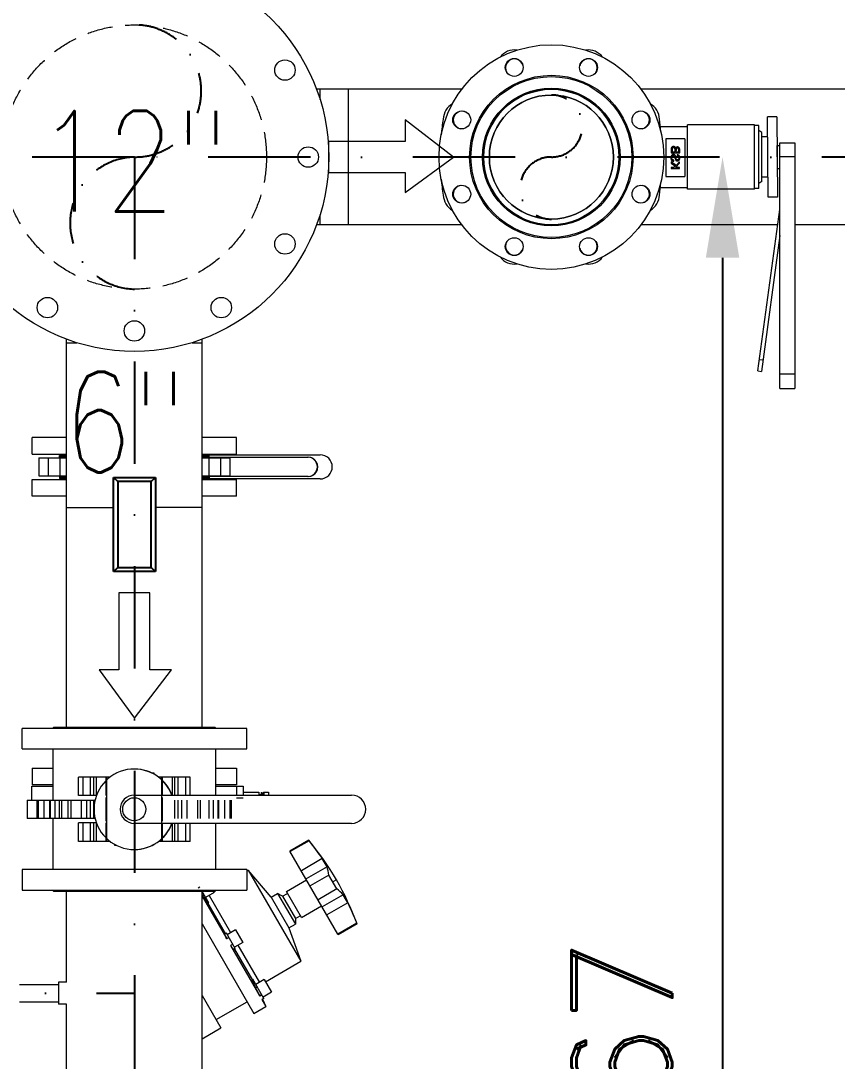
# Model space of a CAD drawing. Header units: millimetres. Extents: x -312439 to 477422, y -331570 to 212570.
# Drawn here: x 358840 to 359854, y 193852 to 195145 of the extents above; entities that cross this region are included whole.
import ezdxf

# ---------------------------------------------------------------- set-up
doc = ezdxf.new("R2010")
doc.units = ezdxf.units.MM
doc.linetypes.add('DASHDOT', pattern=[25.4, 12.7, -6.35, 0, -6.35])
doc.linetypes.add('HIDDEN', pattern=[9.525, 6.35, -3.175])
doc.layers.add('ARCONDTEXTO', color=4, linetype='Continuous')
doc.styles.add('ROMAND', font='ROMAND.SHX')
doc.styles.add('ROMANS', font='romans.shx', dxfattribs={"height": 187.5})
doc.dimstyles.new('1-50 (MILIMETRO)', dxfattribs={"dimscale": 0, "dimtxt": 125, "dimasz": 125, "dimexe": 100, "dimexo": 100, "dimgap": 50, "dimtad": 0, "dimdec": 0, "dimzin": 0, "dimdsep": 46, "dimtxsty": 'ROMAND', "dimcen": -390, "dimclrd": 1, "dimclre": 1, "dimclrt": 3, "dimadec": 0, "dimazin": 0, "dimtfac": 1, "dimtdec": 0, "dimtix": 1, "dimtmove": 2, "dimatfit": 2, "dimfxl": 1, "dimtvp": 1, "dimtolj": 1, "dimtzin": 0, "dimarcsym": 0})

# ---------------------------------------------------------------- blocks, each defined once
blk = doc.blocks.new('*D40')
at = {"color": 1, "lineweight": -2, "transparency": 16777216}
for p, q in [((359627.6, 194975.4), (359612.1, 194975.4)), ((359712.1, 194850.4), (359712.1, 192733.8)), ((359663.1, 192608.8), (359612.1, 192608.8))]:
    blk.add_line(p, q, dxfattribs=at)
at = {"color": 1, "transparency": 16777216}
for points in [[(359691.3, 194850.4), (359732.9, 194850.4), (359712.1, 194975.4)], [(359691.3, 192733.8), (359732.9, 192733.8), (359712.1, 192608.8)]]:
    blk.add_solid(points, dxfattribs=at)
at = {"layer": 'Defpoints', "color": 0, "transparency": 16777216}
for p in [(359727.6, 194975.4), (359712.1, 192608.8), (359763.1, 192608.8)]:
    blk.add_point(p, dxfattribs=at)
at = {"color": 3, "transparency": 16777216, "insert": (359587.1, 193792.1), "char_height": 125, "attachment_point": 5, "rotation": 90, "style": 'ROMAND'}
blk.add_mtext('\\A1;2367', dxfattribs=at)
blk = doc.blocks.new('*D41')
at = {"color": 1, "lineweight": -2, "transparency": 16777216}
for p, q in [((360021.5, 195075.5), (360021.5, 195560.8)), ((360348.5, 195075.5), (360348.5, 195560.8)), ((359896.5, 195460.8), (359771.5, 195460.8)), ((360021.5, 195460.8), (360348.5, 195460.8)), ((360473.5, 195460.8), (360598.5, 195460.8))]:
    blk.add_line(p, q, dxfattribs=at)
at = {"color": 1, "transparency": 16777216}
for points in [[(359896.5, 195481.6), (359896.5, 195440), (360021.5, 195460.8)], [(360473.5, 195481.6), (360473.5, 195440), (360348.5, 195460.8)]]:
    blk.add_solid(points, dxfattribs=at)
at = {"layer": 'Defpoints', "color": 0, "transparency": 16777216}
for p in [(360348.5, 195460.8), (360021.5, 194975.5), (360348.5, 194975.5)]:
    blk.add_point(p, dxfattribs=at)
at = {"color": 3, "transparency": 16777216, "insert": (360185, 195664), "char_height": 125, "attachment_point": 5, "style": 'ROMAND'}
blk.add_mtext('\\A1;327', dxfattribs=at)

msp = doc.modelspace()

# ---------------------------------------------------------------- linework, layer by layer
at = {"color": 5, "linetype": 'Continuous', "lineweight": 0, "extrusion": (0, 1, 0)}
for p, q in [((359388.21, 195059.597, 0), (359207.881, 195059.597, 0)), ((359388.206, 195059.592, 0), (359207.883, 195059.592, 0)), ((359212.154, 195047.062, 0), (359212.154, 195059.592, 0)), ((359247.017, 195059.592, 0), (359247.017, 194891.292, 0)), ((360096.073, 195059.597, 0), (359610.725, 195059.597, 0)), ((359779.491, 195025.542, 0), (359767.826, 195025.44, 0)), ((359768.698, 194925.444, 0), (359767.826, 195025.44, 0)), ((359779.491, 195025.542, 0), (359780.362, 194925.546, 0)), ((359634.765, 195013.442, 0), (359668.467, 195013.442, 0)), ((359668.467, 194935.442, 0), (359668.467, 195015.442, 0)), ((359751.894, 195015.442, 0), (359668.467, 195015.442, 0)), ((359751.894, 194935.442, 0), (359751.894, 195015.442, 0)), ((359757.363, 195014.505, 0), (359751.894, 195014.505, 0)), ((359757.363, 194936.38, 0), (359757.363, 195014.505, 0)), ((359760.953, 195006.001, 0), (359757.363, 195008.442, 0)), ((359641.725, 194998.247, 0), (359641.725, 194951.372, 0)), ((359665.162, 194998.247, 0), (359641.725, 194998.247, 0)), ((359665.162, 194998.247, 0), (359665.162, 194951.372, 0)), ((359760.953, 194944.884, 0), (359760.953, 195006.001, 0)), ((359768.044, 195000.442, 0), (359760.953, 195000.442, 0)), ((359648.286, 194986.044, 0), (359648.237, 194985.795, 0)), ((359648.237, 194985.795, 0), (359648.237, 194980.513, 0)), ((359648.237, 194980.513, 0), (359658.849, 194980.464, 0)), ((359648.386, 194986.443, 0), (359648.286, 194986.044, 0)), ((359648.536, 194986.841, 0), (359648.386, 194986.443, 0)), ((359648.785, 194987.24, 0), (359648.536, 194986.841, 0)), ((359649.133, 194987.588, 0), (359648.785, 194987.24, 0)), ((359649.283, 194987.688, 0), (359649.133, 194987.588, 0)), ((359649.632, 194987.937, 0), (359649.283, 194987.688, 0)), ((359649.532, 194985.894, 0), (359649.432, 194985.446, 0)), ((359649.432, 194985.446, 0), (359649.432, 194981.908, 0)), ((359649.432, 194981.908, 0), (359653.07, 194981.859, 0)), ((359649.681, 194986.293, 0), (359649.532, 194985.894, 0)), ((359650.03, 194988.186, 0), (359649.632, 194987.937, 0)), ((359649.98, 194986.642, 0), (359649.681, 194986.293, 0)), ((359650.329, 194986.891, 0), (359649.98, 194986.642, 0)), ((359650.429, 194988.336, 0), (359650.03, 194988.186, 0)), ((359650.778, 194987.04, 0), (359650.329, 194986.891, 0)), ((359651.326, 194988.436, 0), (359650.429, 194988.336, 0)), ((359651.226, 194987.09, 0), (359650.778, 194987.04, 0)), ((359651.724, 194987.09, 0), (359651.226, 194987.09, 0)), ((359652.123, 194988.336, 0), (359651.326, 194988.436, 0)), ((359652.123, 194986.941, 0), (359651.724, 194987.09, 0)), ((359652.522, 194988.186, 0), (359652.123, 194988.336, 0)), ((359652.422, 194986.791, 0), (359652.123, 194986.941, 0)), ((359652.671, 194986.542, 0), (359652.422, 194986.791, 0)), ((359652.87, 194987.987, 0), (359652.522, 194988.186, 0)), ((359652.87, 194986.243, 0), (359652.671, 194986.542, 0)), ((359653.169, 194987.738, 0), (359652.87, 194987.987, 0)), ((359652.97, 194985.845, 0), (359652.87, 194986.243, 0)), ((359653.07, 194985.396, 0), (359652.97, 194985.845, 0)), ((359653.07, 194981.859, 0), (359653.07, 194985.396, 0)), ((359653.667, 194987.04, 0), (359653.169, 194987.738, 0)), ((359653.867, 194986.592, 0), (359653.667, 194987.04, 0)), ((359653.966, 194986.791, 0), (359653.867, 194986.592, 0)), ((359654.216, 194987.19, 0), (359653.966, 194986.791, 0)), ((359654.515, 194987.439, 0), (359654.216, 194987.19, 0)), ((359654.315, 194984.948, 0), (359654.265, 194981.859, 0)), ((359654.265, 194981.859, 0), (359657.604, 194981.859, 0)), ((359654.365, 194985.396, 0), (359654.315, 194984.948, 0)), ((359654.515, 194985.795, 0), (359654.365, 194985.396, 0)), ((359654.863, 194987.688, 0), (359654.515, 194987.439, 0)), ((359654.714, 194986.044, 0), (359654.515, 194985.795, 0)), ((359655.013, 194986.343, 0), (359654.714, 194986.044, 0)), ((359655.262, 194987.838, 0), (359654.863, 194987.688, 0)), ((359655.411, 194986.542, 0), (359655.013, 194986.343, 0)), ((359655.66, 194987.937, 0), (359655.262, 194987.838, 0)), ((359655.86, 194986.592, 0), (359655.411, 194986.542, 0)), ((359656.308, 194987.937, 0), (359655.66, 194987.937, 0)), ((359656.308, 194986.542, 0), (359655.86, 194986.592, 0)), ((359656.757, 194987.887, 0), (359656.308, 194987.937, 0)), ((359656.707, 194986.393, 0), (359656.308, 194986.542, 0)), ((359657.255, 194985.845, 0), (359656.707, 194986.393, 0)), ((359657.155, 194987.738, 0), (359656.757, 194987.887, 0)), ((359657.554, 194987.539, 0), (359657.155, 194987.738, 0)), ((359657.454, 194985.446, 0), (359657.255, 194985.845, 0)), ((359657.554, 194985.047, 0), (359657.454, 194985.446, 0)), ((359657.903, 194987.29, 0), (359657.554, 194987.539, 0)), ((359657.653, 194984.599, 0), (359657.554, 194985.047, 0)), ((359657.604, 194981.859, 0), (359657.653, 194984.35, 0)), ((359657.653, 194984.35, 0), (359657.653, 194984.599, 0)), ((359658.202, 194986.941, 0), (359657.903, 194987.29, 0)), ((359658.251, 194986.891, 0), (359658.202, 194986.941, 0)), ((359658.501, 194986.492, 0), (359658.251, 194986.891, 0)), ((359658.7, 194986.094, 0), (359658.501, 194986.492, 0)), ((359658.799, 194985.695, 0), (359658.7, 194986.094, 0)), ((359658.849, 194985.247, 0), (359658.799, 194985.695, 0)), ((359658.849, 194980.464, 0), (359658.849, 194985.247, 0)), ((359779.926, 194975.544, 0), (359779.926, 194989.87, 0)), ((359779.926, 194989.87, 0), (359783.452, 194989.87, 0)), ((359783.452, 194688.044, 0), (359783.452, 194993.044, 0)), ((359783.452, 194993.044, 0), (359801.962, 194993.044, 0)), ((359801.962, 194993.044, 0), (359801.962, 194688.044, 0)), ((359648.012, 194975.855, 0), (359647.888, 194975.132, 0)), ((359647.888, 194975.132, 0), (359647.888, 194974.235, 0)), ((359647.888, 194974.235, 0), (359647.913, 194973.737, 0)), ((359647.913, 194973.737, 0), (359647.987, 194973.264, 0)), ((359647.987, 194973.264, 0), (359648.087, 194972.815, 0)), ((359648.112, 194976.278, 0), (359648.012, 194975.855, 0)), ((359648.087, 194972.815, 0), (359648.212, 194972.417, 0)), ((359648.261, 194976.677, 0), (359648.112, 194976.278, 0)), ((359648.187, 194969.502, 0), (359648.187, 194967.908, 0)), ((359654.465, 194965.117, 0), (359648.187, 194969.502, 0)), ((359648.187, 194967.908, 0), (359653.468, 194964.221, 0)), ((359648.212, 194972.417, 0), (359648.386, 194972.043, 0)), ((359648.536, 194977.225, 0), (359648.261, 194976.677, 0)), ((359648.386, 194972.043, 0), (359648.61, 194971.694, 0)), ((359648.934, 194977.748, 0), (359648.536, 194977.225, 0)), ((359648.61, 194971.694, 0), (359648.984, 194971.296, 0)), ((359649.432, 194978.221, 0), (359648.934, 194977.748, 0)), ((359648.984, 194971.296, 0), (359649.432, 194970.897, 0)), ((359649.034, 194974.783, 0), (359649.084, 194975.282, 0)), ((359649.034, 194974.534, 0), (359649.034, 194974.783, 0)), ((359649.084, 194973.986, 0), (359649.034, 194974.534, 0)), ((359649.084, 194975.282, 0), (359649.183, 194975.73, 0)), ((359649.233, 194973.339, 0), (359649.084, 194973.986, 0)), ((359649.183, 194975.73, 0), (359649.333, 194976.129, 0)), ((359649.432, 194972.79, 0), (359649.233, 194973.339, 0)), ((359649.333, 194976.129, 0), (359649.532, 194976.478, 0)), ((359649.831, 194978.421, 0), (359649.432, 194978.221, 0)), ((359649.756, 194972.367, 0), (359649.432, 194972.79, 0)), ((359649.432, 194970.897, 0), (359649.831, 194970.698, 0)), ((359649.532, 194976.478, 0), (359649.632, 194976.627, 0)), ((359649.632, 194976.627, 0), (359649.931, 194976.926, 0)), ((359650.18, 194971.993, 0), (359649.756, 194972.367, 0)), ((359650.404, 194978.62, 0), (359649.831, 194978.421, 0)), ((359649.831, 194970.698, 0), (359650.23, 194970.548, 0)), ((359649.931, 194976.926, 0), (359650.279, 194977.125, 0)), ((359650.578, 194971.794, 0), (359650.18, 194971.993, 0)), ((359650.23, 194970.548, 0), (359650.678, 194970.449, 0)), ((359650.279, 194977.125, 0), (359650.728, 194977.275, 0)), ((359650.852, 194978.695, 0), (359650.404, 194978.62, 0)), ((359651.027, 194971.694, 0), (359650.578, 194971.794, 0)), ((359650.678, 194970.449, 0), (359651.126, 194970.399, 0)), ((359650.728, 194977.275, 0), (359651.226, 194977.25, 0)), ((359651.351, 194978.695, 0), (359650.852, 194978.695, 0)), ((359651.525, 194971.595, 0), (359651.027, 194971.694, 0)), ((359651.126, 194970.399, 0), (359651.525, 194970.349, 0)), ((359651.226, 194977.25, 0), (359651.6, 194977.15, 0)), ((359652.023, 194978.52, 0), (359651.351, 194978.695, 0)), ((359651.525, 194970.349, 0), (359651.525, 194971.595, 0)), ((359651.6, 194977.15, 0), (359651.899, 194976.951, 0)), ((359651.899, 194976.951, 0), (359652.148, 194976.652, 0)), ((359652.422, 194978.371, 0), (359652.023, 194978.52, 0)), ((359652.148, 194976.652, 0), (359652.372, 194976.253, 0)), ((359652.372, 194976.253, 0), (359652.571, 194975.73, 0)), ((359652.92, 194977.997, 0), (359652.422, 194978.371, 0)), ((359652.571, 194975.73, 0), (359652.945, 194974.285, 0)), ((359653.369, 194977.524, 0), (359652.92, 194977.997, 0)), ((359652.945, 194974.285, 0), (359653.468, 194972.342, 0)), ((359653.643, 194976.926, 0), (359653.369, 194977.524, 0)), ((359653.468, 194972.342, 0), (359653.568, 194972.143, 0)), ((359653.468, 194962.477, 0), (359658.75, 194967.708, 0)), ((359653.568, 194972.143, 0), (359653.767, 194971.769, 0)), ((359653.717, 194976.727, 0), (359653.643, 194976.926, 0)), ((359654.614, 194973.339, 0), (359653.717, 194976.727, 0)), ((359653.767, 194971.769, 0), (359654.016, 194971.445, 0)), ((359654.016, 194971.445, 0), (359654.166, 194971.296, 0)), ((359654.166, 194971.296, 0), (359654.639, 194970.972, 0)), ((359658.799, 194969.452, 0), (359654.465, 194965.117, 0)), ((359654.689, 194973.089, 0), (359654.614, 194973.339, 0)), ((359654.639, 194970.972, 0), (359654.988, 194970.822, 0)), ((359654.888, 194972.641, 0), (359654.689, 194973.089, 0)), ((359655.013, 194972.442, 0), (359654.888, 194972.641, 0)), ((359654.988, 194970.822, 0), (359655.611, 194970.698, 0)), ((359655.436, 194972.118, 0), (359655.013, 194972.442, 0)), ((359656.009, 194971.993, 0), (359655.436, 194972.118, 0)), ((359655.611, 194970.698, 0), (359656.059, 194970.698, 0)), ((359655.71, 194978.321, 0), (359655.71, 194977.026, 0)), ((359655.959, 194978.321, 0), (359655.71, 194978.321, 0)), ((359655.71, 194977.026, 0), (359656.209, 194976.976, 0)), ((359656.358, 194978.271, 0), (359655.959, 194978.321, 0)), ((359656.806, 194972.217, 0), (359656.009, 194971.993, 0)), ((359656.059, 194970.698, 0), (359656.532, 194970.748, 0)), ((359656.209, 194976.976, 0), (359656.607, 194976.826, 0)), ((359656.757, 194978.172, 0), (359656.358, 194978.271, 0)), ((359656.532, 194970.748, 0), (359656.956, 194970.872, 0)), ((359656.607, 194976.826, 0), (359657.105, 194976.478, 0)), ((359657.404, 194977.922, 0), (359656.757, 194978.172, 0)), ((359657.155, 194972.516, 0), (359656.806, 194972.217, 0)), ((359656.956, 194970.872, 0), (359657.33, 194971.047, 0)), ((359657.105, 194976.478, 0), (359657.305, 194976.278, 0)), ((359657.429, 194972.865, 0), (359657.155, 194972.516, 0)), ((359657.305, 194976.278, 0), (359657.554, 194975.88, 0)), ((359657.33, 194971.047, 0), (359657.678, 194971.271, 0)), ((359657.853, 194977.599, 0), (359657.404, 194977.922, 0)), ((359657.629, 194973.239, 0), (359657.429, 194972.865, 0)), ((359657.554, 194975.88, 0), (359657.703, 194975.481, 0)), ((359657.803, 194973.887, 0), (359657.629, 194973.239, 0)), ((359657.678, 194971.271, 0), (359658.102, 194971.644, 0)), ((359657.703, 194975.481, 0), (359657.803, 194975.033, 0)), ((359657.803, 194975.033, 0), (359657.853, 194974.335, 0)), ((359657.853, 194974.335, 0), (359657.803, 194973.887, 0)), ((359658.102, 194977.325, 0), (359657.853, 194977.599, 0)), ((359658.401, 194976.876, 0), (359658.102, 194977.325, 0)), ((359658.102, 194971.644, 0), (359658.351, 194971.993, 0)), ((359658.351, 194971.993, 0), (359658.55, 194972.342, 0)), ((359658.501, 194976.702, 0), (359658.401, 194976.876, 0)), ((359658.65, 194976.328, 0), (359658.501, 194976.702, 0)), ((359658.55, 194972.342, 0), (359658.7, 194972.741, 0)), ((359658.7, 194976.129, 0), (359658.65, 194976.328, 0)), ((359658.849, 194975.73, 0), (359658.7, 194976.129, 0)), ((359658.7, 194972.741, 0), (359658.775, 194972.965, 0)), ((359658.75, 194967.708, 0), (359658.799, 194969.452, 0)), ((359658.775, 194972.965, 0), (359658.899, 194973.413, 0)), ((359658.899, 194975.282, 0), (359658.849, 194975.73, 0)), ((359658.949, 194974.783, 0), (359658.899, 194975.282, 0)), ((359658.899, 194973.413, 0), (359658.949, 194973.637, 0)), ((359658.949, 194973.637, 0), (359658.949, 194974.783, 0)), ((359768.262, 194950.442, 0), (359768.262, 194975.442, 0)), ((359801.962, 194975.544, 0), (359783.452, 194975.544, 0)), ((359651.724, 194962.477, 0), (359648.137, 194962.477, 0)), ((359648.137, 194962.477, 0), (359648.137, 194961.131, 0)), ((359648.137, 194961.131, 0), (359658.75, 194961.082, 0)), ((359653.468, 194964.221, 0), (359651.724, 194962.477, 0)), ((359658.75, 194962.427, 0), (359653.468, 194962.477, 0)), ((359658.75, 194961.082, 0), (359658.75, 194962.427, 0)), ((359780.051, 194961.218, 0), (359783.452, 194961.218, 0)), ((359641.725, 194951.372, 0), (359665.162, 194951.372, 0)), ((359760.953, 194944.884, 0), (359757.363, 194942.442, 0)), ((359768.262, 194950.442, 0), (359760.953, 194950.442, 0)), ((359634.765, 194937.442, 0), (359668.467, 194937.442, 0)), ((359751.894, 194935.442, 0), (359668.467, 194935.442, 0)), ((359757.363, 194936.38, 0), (359751.894, 194936.38, 0)), ((359780.362, 194925.546, 0), (359768.698, 194925.444, 0)), ((359212.154, 194891.292, 0), (359212.154, 194903.822, 0)), ((359755.987, 194709.672, 0), (359783.452, 194910.382, 0)), ((359388.206, 194891.292, 0), (359207.883, 194891.292, 0)), ((359780.84, 194891.292, 0), (359610.728, 194891.292, 0)), ((359780.84, 194891.297, 0), (359610.732, 194891.297, 0)), ((359964.373, 194891.297, 0), (359801.962, 194891.297, 0)), ((359964.373, 194891.292, 0), (359801.962, 194891.292, 0)), ((359783.452, 194877.917, 0), (359760.348, 194709.076, 0)), ((358897.368, 194267.232, 0), (358897.368, 194749.077, 0)), ((359065.668, 194267.232, 0), (359065.668, 194749.077, 0)), ((358897.368, 194744.807, 0), (358909.898, 194744.807, 0)), ((359053.139, 194744.807, 0), (359065.668, 194744.807, 0)), ((359762.246, 194722.946, 0), (359757.885, 194723.543, 0)), ((359755.987, 194709.672, 0), (359760.348, 194709.076, 0)), ((359801.962, 194705.544, 0), (359783.452, 194705.544, 0)), ((359783.452, 194688.044, 0), (359801.962, 194688.044, 0)), ((358897.368, 194627.087, 0), (358854.518, 194627.087, 0)), ((358854.518, 194606.487, 0), (358854.518, 194627.087, 0)), ((359108.518, 194627.087, 0), (359065.668, 194627.087, 0)), ((359108.518, 194606.487, 0), (359108.518, 194627.087, 0)), ((358854.518, 194606.487, 0), (358897.368, 194606.487, 0)), ((359065.668, 194606.487, 0), (359108.518, 194606.487, 0)), ((358862.739, 194601.687, 0), (358897.368, 194601.687, 0)), ((358862.739, 194601.687, 0), (358862.739, 194579.487, 0)), ((358874.468, 194601.687, 0), (358874.468, 194579.487, 0)), ((358888.518, 194604.887, 0), (358897.368, 194604.887, 0)), ((358888.518, 194601.687, 0), (358888.518, 194604.887, 0)), ((358888.518, 194603.287, 0), (358897.368, 194603.287, 0)), ((358889.01, 194601.687, 0), (358889.01, 194579.487, 0)), ((359065.668, 194605.591, 0), (359212.338, 194605.591, 0)), ((359065.668, 194604.887, 0), (359074.518, 194604.887, 0)), ((359065.668, 194603.287, 0), (359074.518, 194603.287, 0)), ((359065.668, 194601.687, 0), (359100.297, 194601.687, 0)), ((359074.026, 194601.687, 0), (359074.026, 194579.487, 0)), ((359074.518, 194601.687, 0), (359074.518, 194604.887, 0)), ((359074.518, 194602.59, 0), (359197.417, 194602.59, 0)), ((359088.568, 194601.687, 0), (359088.568, 194579.487, 0)), ((359100.297, 194601.687, 0), (359100.297, 194579.487, 0)), ((358854.518, 194574.687, 0), (358897.368, 194574.687, 0)), ((358854.518, 194554.087, 0), (358854.518, 194574.687, 0)), ((358862.739, 194579.487, 0), (358897.368, 194579.487, 0)), ((358888.518, 194579.487, 0), (358888.518, 194576.287, 0)), ((358888.518, 194577.887, 0), (358897.368, 194577.887, 0)), ((358888.518, 194576.287, 0), (358897.368, 194576.287, 0)), ((359065.668, 194579.487, 0), (359100.297, 194579.487, 0)), ((359065.668, 194577.887, 0), (359074.518, 194577.887, 0)), ((359065.668, 194576.287, 0), (359074.518, 194576.287, 0)), ((359212.338, 194575.582, 0), (359065.668, 194575.582, 0)), ((359065.668, 194574.687, 0), (359108.518, 194574.687, 0)), ((359074.518, 194579.487, 0), (359074.518, 194576.287, 0)), ((359197.417, 194578.583, 0), (359074.518, 194578.583, 0)), ((359108.518, 194554.087, 0), (359108.518, 194574.687, 0)), ((358897.368, 194554.087, 0), (358854.518, 194554.087, 0)), ((359108.518, 194554.087, 0), (359065.668, 194554.087, 0)), ((358897.368, 194540.232, 0), (358955.613, 194540.232, 0)), ((359065.668, 194540.232, 0), (359007.613, 194540.232, 0)), ((359121.018, 194265.632, 0), (358842.018, 194265.632, 0)), ((358842.018, 194240.232, 0), (358842.018, 194265.632, 0)), ((358881.618, 194267.232, 0), (358880.018, 194265.632, 0)), ((358881.618, 194267.232, 0), (359081.418, 194267.232, 0)), ((359081.418, 194267.232, 0), (359083.018, 194265.632, 0)), ((359121.018, 194240.232, 0), (359121.018, 194265.632, 0)), ((358842.018, 194240.232, 0), (359121.018, 194240.232, 0)), ((358880.518, 194176.732, 0), (358880.518, 194240.232, 0)), ((359082.518, 194182.732, 0), (359082.518, 194240.232, 0)), ((358854.518, 194216.125, 0), (358880.518, 194216.125, 0)), ((358854.518, 194216.125, 0), (358854.518, 194195.525, 0)), ((358951.418, 194205.232, 0), (358912.064, 194205.232, 0)), ((358912.064, 194182.232, 0), (358912.064, 194205.232, 0)), ((358917.773, 194182.232, 0), (358917.773, 194205.232, 0)), ((358926.924, 194182.232, 0), (358926.924, 194205.232, 0)), ((358931.371, 194182.232, 0), (358931.371, 194205.232, 0)), ((358934.339, 194182.232, 0), (358934.339, 194205.232, 0)), ((358946.514, 194182.232, 0), (358946.514, 194205.232, 0)), ((358947.399, 194182.232, 0), (358947.399, 194205.232, 0)), ((358958.713, 194209.78, 0), (358958.713, 194210.345, 0)), ((358958.713, 194210.345, 0), (358959.857, 194210.345, 0)), ((358981.518, 194215.232, 0), (358981.417, 194215.232, 0)), ((359003.078, 194210.345, 0), (359005.588, 194210.345, 0)), ((359005.588, 194210.345, 0), (359005.588, 194209.057, 0)), ((359050.973, 194205.232, 0), (359011.517, 194205.232, 0)), ((359015.638, 194182.232, 0), (359015.638, 194205.232, 0)), ((359016.523, 194182.232, 0), (359016.523, 194205.232, 0)), ((359028.698, 194182.232, 0), (359028.698, 194205.232, 0)), ((359031.666, 194182.232, 0), (359031.666, 194205.232, 0)), ((359036.113, 194182.232, 0), (359036.113, 194205.232, 0)), ((359045.264, 194182.232, 0), (359045.264, 194205.232, 0)), ((359050.973, 194182.732, 0), (359050.973, 194205.232, 0)), ((359082.518, 194216.125, 0), (359108.518, 194216.125, 0)), ((359108.518, 194216.125, 0), (359108.518, 194195.525, 0)), ((358854.018, 194194.025, 0), (358880.518, 194194.025, 0)), ((358854.018, 194176.732, 0), (358854.018, 194194.025, 0)), ((358880.518, 194195.525, 0), (358854.518, 194195.525, 0)), ((359108.518, 194195.525, 0), (359082.518, 194195.525, 0)), ((359082.518, 194194.025, 0), (359116.518, 194194.025, 0)), ((359108.354, 194194.025, 0), (359108.354, 194182.732, 0)), ((359116.518, 194194.025, 0), (359116.518, 194182.732, 0)), ((358934.397, 194182.232, 0), (358912.064, 194182.232, 0)), ((358946.514, 194150.445, 0), (358946.514, 194180.019, 0)), ((358947.399, 194148.503, 0), (358947.399, 194181.961, 0)), ((358981.417, 194182.732, 0), (359251.417, 194182.732, 0)), ((359015.638, 194148.503, 0), (359015.638, 194181.961, 0)), ((359016.523, 194150.445, 0), (359016.523, 194180.019, 0)), ((359108.354, 194179.525, 0), (359116.518, 194179.525, 0)), ((359116.518, 194186.375, 0), (359136.018, 194186.375, 0)), ((359136.018, 194186.375, 0), (359136.018, 194182.732, 0)), ((359136.018, 194183.525, 0), (359139.018, 194183.525, 0)), ((359139.018, 194186.275, 0), (359139.018, 194182.732, 0)), ((359139.018, 194186.275, 0), (359140.018, 194186.275, 0)), ((359140.018, 194186.275, 0), (359140.018, 194182.732, 0)), ((359140.018, 194185.525, 0), (359141.518, 194185.525, 0)), ((359141.518, 194185.525, 0), (359142.418, 194186.425, 0)), ((359141.518, 194185.525, 0), (359141.518, 194182.732, 0)), ((359142.418, 194186.425, 0), (359142.418, 194182.732, 0)), ((359142.418, 194186.425, 0), (359148.018, 194186.425, 0)), ((359148.018, 194186.425, 0), (359148.018, 194182.732, 0)), ((358848.518, 194176.732, 0), (358932.759, 194176.732, 0)), ((358848.518, 194176.732, 0), (358848.518, 194153.732, 0)), ((358860.69, 194153.732, 0), (358860.69, 194176.732, 0)), ((358862.525, 194153.732, 0), (358862.525, 194176.732, 0)), ((358869.306, 194153.732, 0), (358869.306, 194176.732, 0)), ((358869.306, 194153.732, 0), (358869.306, 194176.732, 0)), ((358876.48, 194153.732, 0), (358876.48, 194176.732, 0)), ((358876.48, 194153.732, 0), (358876.48, 194176.732, 0)), ((358877.42, 194153.732, 0), (358877.42, 194176.732, 0)), ((358877.42, 194153.732, 0), (358877.42, 194176.732, 0)), ((358883.119, 194153.732, 0), (358883.119, 194176.732, 0)), ((358883.119, 194153.732, 0), (358883.119, 194176.732, 0)), ((358888.552, 194153.732, 0), (358888.552, 194176.732, 0)), ((358891.629, 194153.732, 0), (358891.629, 194176.732, 0)), ((358899.343, 194153.732, 0), (358899.343, 194176.732, 0)), ((358902.822, 194153.732, 0), (358902.822, 194176.732, 0)), ((358916.038, 194153.732, 0), (358916.038, 194176.732, 0)), ((358922.494, 194153.732, 0), (358922.494, 194176.732, 0)), ((358926.924, 194153.732, 0), (358926.924, 194176.732, 0)), ((358931.371, 194153.732, 0), (358931.371, 194176.732, 0)), ((358946.514, 194153.732, 0), (358946.514, 194176.732, 0)), ((358947.399, 194153.732, 0), (358947.399, 194176.732, 0)), ((359015.638, 194153.732, 0), (359015.638, 194176.732, 0)), ((359016.523, 194153.732, 0), (359016.523, 194176.732, 0)), ((359031.666, 194153.732, 0), (359031.666, 194176.732, 0)), ((359036.113, 194153.732, 0), (359036.113, 194176.732, 0)), ((359040.543, 194153.732, 0), (359040.543, 194176.732, 0)), ((359046.999, 194153.732, 0), (359046.999, 194176.732, 0)), ((359060.215, 194153.732, 0), (359060.215, 194176.732, 0)), ((359063.693, 194153.732, 0), (359063.693, 194176.732, 0)), ((359074.485, 194153.732, 0), (359074.485, 194176.732, 0)), ((359079.918, 194153.732, 0), (359079.918, 194176.732, 0)), ((359079.918, 194153.732, 0), (359079.918, 194176.732, 0)), ((359085.617, 194153.732, 0), (359085.617, 194176.732, 0)), ((359085.617, 194153.732, 0), (359085.617, 194176.732, 0)), ((359086.557, 194153.732, 0), (359086.557, 194176.732, 0)), ((359086.557, 194153.732, 0), (359086.557, 194176.732, 0)), ((359093.731, 194153.732, 0), (359093.731, 194176.732, 0)), ((359093.731, 194153.732, 0), (359093.731, 194176.732, 0)), ((359100.511, 194153.732, 0), (359100.511, 194176.732, 0)), ((359102.347, 194153.732, 0), (359102.347, 194176.732, 0)), ((358932.759, 194153.732, 0), (358848.518, 194153.732, 0)), ((358880.518, 194090.232, 0), (358880.518, 194153.732, 0)), ((358934.397, 194148.232, 0), (358912.064, 194148.232, 0)), ((358912.064, 194125.232, 0), (358912.064, 194148.232, 0)), ((358917.773, 194125.232, 0), (358917.773, 194148.232, 0)), ((358926.924, 194125.232, 0), (358926.924, 194148.232, 0)), ((358931.371, 194125.232, 0), (358931.371, 194148.232, 0)), ((358934.339, 194125.232, 0), (358934.339, 194148.232, 0)), ((358946.514, 194125.232, 0), (358946.514, 194148.232, 0)), ((358947.399, 194125.232, 0), (358947.399, 194148.232, 0)), ((359251.417, 194147.732, 0), (358981.417, 194147.732, 0)), ((359015.638, 194125.232, 0), (359015.638, 194148.232, 0)), ((359016.523, 194125.232, 0), (359016.523, 194148.232, 0)), ((359028.698, 194125.232, 0), (359028.698, 194148.232, 0)), ((359031.666, 194125.232, 0), (359031.666, 194148.232, 0)), ((359036.113, 194125.232, 0), (359036.113, 194148.232, 0)), ((359045.264, 194125.232, 0), (359045.264, 194148.232, 0)), ((359050.973, 194125.232, 0), (359050.973, 194147.732, 0)), ((359082.518, 194090.232, 0), (359082.518, 194147.732, 0)), ((358951.418, 194125.232, 0), (358912.064, 194125.232, 0)), ((358957.449, 194120.119, 0), (358957.449, 194121.352, 0)), ((358959.857, 194120.119, 0), (358957.449, 194120.119, 0)), ((358981.518, 194115.232, 0), (358981.417, 194115.232, 0)), ((359004.324, 194120.119, 0), (359003.078, 194120.119, 0)), ((359004.324, 194120.736, 0), (359004.324, 194120.119, 0)), ((359050.973, 194125.232, 0), (359011.517, 194125.232, 0)), ((359198.132, 194126.869, 0), (359174.78, 194113.386, 0)), ((359198.552, 194126.142, 0), (359175.199, 194112.66, 0)), ((359198.552, 194126.142, 0), (359198.132, 194126.869, 0)), ((359234.36, 194010.19, 0), (359174.78, 194113.386, 0)), ((359214.931, 194103.926, 0), (359188.914, 194088.906, 0)), ((359220.805, 194093.752, 0), (359214.931, 194103.926, 0)), ((359121.018, 194090.232, 0), (358842.018, 194090.232, 0)), ((358842.018, 194090.232, 0), (358842.018, 194064.832, 0)), ((359121.018, 194090.232, 0), (359121.018, 194064.832, 0)), ((359121.018, 194088.525, 0), (359123.065, 194089.707, 0)), ((359123.065, 194089.707, 0), (359188.415, 193976.517, 0)), ((359151.295, 194056.064, 0), (359123.065, 194089.707, 0)), ((359220.805, 194093.752, 0), (359194.788, 194078.731, 0)), ((359170.415, 194062.946, 0), (359195.53, 194077.446, 0)), ((359223.132, 194083.568, 0), (359199.78, 194070.085, 0)), ((359233.132, 194066.247, 0), (359223.132, 194083.568, 0)), ((359232.493, 194077.425, 0), (359228.132, 194074.907, 0)), ((358842.018, 194064.832, 0), (359121.018, 194064.832, 0)), ((358881.618, 194063.232, 0), (358880.018, 194064.832, 0)), ((359081.418, 194063.232, 0), (358881.618, 194063.232, 0)), ((358897.368, 193950.48, 0), (358897.368, 194063.232, 0)), ((359062.816, 194068.313, 0), (359060.92, 194067.219, 0)), ((359065.668, 193817.232, 0), (359065.668, 194063.232, 0)), ((359073.952, 194049.025, 0), (359065.75, 194063.232, 0)), ((359079.606, 194063.232, 0), (359080.459, 194061.756, 0)), ((359081.418, 194063.232, 0), (359083.018, 194064.832, 0)), ((359188.915, 194030.903, 0), (359170.415, 194062.946, 0)), ((359233.132, 194066.247, 0), (359209.78, 194052.765, 0)), ((359065.668, 194057.373, 0), (359096.266, 194004.376, 0)), ((359068.316, 194058.787, 0), (359066.42, 194057.692, 0)), ((359080.459, 194061.756, 0), (359070.066, 194055.756, 0)), ((359074.396, 194058.256, 0), (359101.12, 194011.969, 0)), ((359151.295, 194056.064, 0), (359159.416, 194060.753, 0)), ((359151.295, 194056.064, 0), (359173.395, 194017.786, 0)), ((359159.416, 194060.753, 0), (359181.516, 194022.475, 0)), ((359165.516, 194057.231, 0), (359159.416, 194060.753, 0)), ((359165.516, 194057.231, 0), (359171.665, 194060.781, 0)), ((359165.516, 194057.231, 0), (359181.516, 194029.519, 0)), ((359240.788, 194059.14, 0), (359214.771, 194044.119, 0)), ((359246.663, 194048.965, 0), (359240.788, 194059.14, 0)), ((359072.434, 194049.327, 0), (359094.782, 194010.619, 0)), ((359188.915, 194030.903, 0), (359214.03, 194045.403, 0)), ((359246.663, 194048.965, 0), (359220.646, 194033.944, 0)), ((359181.516, 194029.519, 0), (359187.665, 194033.069, 0)), ((359181.516, 194029.519, 0), (359181.516, 194022.475, 0)), ((359065.668, 194022.973, 0), (359130.046, 193911.468, 0)), ((359095.79, 194011.201, 0), (359093.894, 194010.107, 0)), ((359106.79, 193992.149, 0), (359095.79, 194011.201, 0)), ((359107.182, 194015.469, 0), (359096.79, 194009.469, 0)), ((359107.182, 194015.469, 0), (359116.182, 193999.881, 0)), ((359173.395, 194017.786, 0), (359181.516, 194022.475, 0)), ((359173.395, 194017.786, 0), (359188.415, 193976.517, 0)), ((359257.712, 194023.673, 0), (359234.36, 194010.19, 0)), ((359258.132, 194022.946, 0), (359234.78, 194009.463, 0)), ((359258.132, 194022.946, 0), (359257.712, 194023.673, 0)), ((359098.864, 194005.876, 0), (359096.266, 194004.376, 0)), ((359116.182, 193999.881, 0), (359105.79, 193993.881, 0)), ((359234.78, 194009.463, 0), (359234.36, 194010.19, 0)), ((359103.715, 193997.474, 0), (359101.117, 193995.974, 0)), ((359101.117, 193995.974, 0), (359137.478, 193932.996, 0)), ((359106.79, 193992.149, 0), (359104.894, 193991.054, 0)), ((359105.782, 193991.567, 0), (359128.13, 193952.859, 0)), ((359110.12, 193996.381, 0), (359136.843, 193950.094, 0)), ((359144.357, 193951.08, 0), (359188.415, 193976.517, 0)), ((358838.932, 193947.462, 0), (358887.235, 193947.462, 0)), ((358887.235, 193950.48, 0), (358887.235, 193923.144, 0)), ((358897.373, 193950.48, 0), (358887.235, 193950.48, 0)), ((359142.501, 193930.295, 0), (359128.628, 193954.325, 0)), ((359142.906, 193953.594, 0), (359132.513, 193947.594, 0)), ((359142.906, 193953.594, 0), (359151.906, 193938.006, 0)), ((359065.668, 193933.973, 0), (359089.008, 193893.548, 0)), ((359134.263, 193944.563, 0), (359132.368, 193943.469, 0)), ((359140.076, 193934.496, 0), (359137.478, 193932.996, 0)), ((359139.763, 193935.037, 0), (359137.868, 193933.942, 0)), ((359151.906, 193938.006, 0), (359141.513, 193932.006, 0)), ((358838.932, 193926.162, 0), (358887.235, 193926.162, 0)), ((358897.373, 193923.144, 0), (358887.235, 193923.144, 0)), ((358897.368, 193817.232, 0), (358897.368, 193923.144, 0)), ((359083.008, 193903.94, 0), (359121.546, 193926.19, 0)), ((359142.501, 193930.295, 0), (359139.903, 193928.795, 0)), ((359139.903, 193928.795, 0), (359144.942, 193920.068, 0)), ((359142.513, 193930.274, 0), (359139.939, 193928.787, 0)), ((359140.677, 193929.213, 0), (359144.942, 193920.068, 0)), ((359142.513, 193930.274, 0), (359142.501, 193930.295, 0)), ((359130.046, 193911.468, 0), (359144.942, 193920.068, 0)), ((359065.668, 193880.073, 0), (359089.008, 193893.548, 0))]:
    msp.add_line(p, q, dxfattribs=at)
at = {"color": 1, "linetype": 'Continuous', "lineweight": 0}
for p, q in [((359317.885, 195021.743, 0), (359317.885, 194994.62, 0)), ((359377.963, 194975.443, 0), (359317.885, 195021.743, 0)), ((359222.565, 194994.62, 0), (359222.565, 194956.265, 0)), ((359317.885, 194994.62, 0), (359222.565, 194994.62, 0)), ((359317.885, 194931.589, 0), (359377.963, 194975.443, 0)), ((359222.565, 194956.265, 0), (359317.885, 194956.265, 0)), ((359317.885, 194956.265, 0), (359317.885, 194931.589, 0)), ((358962.341, 194433.895, 0), (358962.341, 194338.575, 0)), ((359000.696, 194433.895, 0), (358962.341, 194433.895, 0)), ((359000.696, 194338.575, 0), (359000.696, 194433.895, 0)), ((358937.664, 194338.575, 0), (358981.518, 194278.497, 0)), ((358962.341, 194338.575, 0), (358937.664, 194338.575, 0)), ((358981.518, 194278.497, 0), (359027.818, 194338.575, 0)), ((359027.818, 194338.575, 0), (359000.696, 194338.575, 0))]:
    msp.add_line(p, q, dxfattribs=at)
at = {"color": 6, "linetype": 'DASHDOT', "ltscale": 10}
for p, q in [((358981.518, 194975.442, 0), (357755.2, 194975.442, 0)), ((360978.935, 194975.447, 0), (358981.121, 194975.442, 0)), ((358981.518, 194975.442, 0), (358981.518, 193268.232, 0)), ((358172.368, 193936.812, 0), (358981.518, 193936.812, 0))]:
    msp.add_line(p, q, dxfattribs=at)
at = {"color": 2, "linetype": 'Continuous', "extrusion": (0, 1, 0)}
for p, q in [((358955.613, 194577.457, 0), (359007.613, 194577.457, 0)), ((358955.613, 194460.457, 0), (358955.613, 194577.457, 0)), ((358955.613, 194577.457, 0), (358960.783, 194572.286, 0)), ((358960.783, 194572.286, 0), (358960.783, 194465.628, 0)), ((359002.442, 194572.286, 0), (358960.783, 194572.286, 0)), ((359002.442, 194572.286, 0), (359007.613, 194577.457, 0)), ((359002.442, 194465.628, 0), (359002.442, 194572.286, 0)), ((359007.613, 194577.457, 0), (359007.613, 194460.457, 0)), ((358955.613, 194460.457, 0), (358960.783, 194465.628, 0)), ((358960.783, 194465.628, 0), (359002.442, 194465.628, 0)), ((359002.442, 194465.628, 0), (359007.613, 194460.457, 0)), ((359007.613, 194460.457, 0), (358955.613, 194460.457, 0))]:
    msp.add_line(p, q, dxfattribs=at)
at = {"color": 5, "linetype": 'Continuous', "lineweight": 0}
for centre, radius in [((358981.518, 194975.442, 0), 241.5), ((359499.467, 194975.442, 0), 139.5), ((359453.354, 195086.77, 0), 11.1), ((359545.581, 195086.77, 0), 11.1), ((359168.58, 195083.442, 0), 12.7), ((359499.467, 194975.442, 0), 101.5), ((359499.467, 194975.442, 0), 99.9), ((359499.467, 194975.442, 0), 85.5), ((359499.467, 194975.442, 0), 84.15), ((359499.467, 194975.442, 0), 77.04), ((359388.14, 195021.555, 0), 11.1), ((359610.795, 195021.555, 0), 11.1), ((359197.518, 194975.442, 0), 12.7), ((359388.14, 194929.329, 0), 11.1), ((359610.795, 194929.329, 0), 11.1), ((359168.58, 194867.442, 0), 12.7), ((359453.354, 194864.115, 0), 11.1), ((359545.581, 194864.115, 0), 11.1), ((358873.518, 194788.381, 0), 12.7), ((359089.518, 194788.381, 0), 12.7), ((358981.518, 194759.442, 0), 12.7), ((358981.417, 194165.232, 0), 14.326)]:
    msp.add_circle(centre, radius, dxfattribs=at)
at = {"color": 1, "linetype": 'HIDDEN', "lineweight": 0, "ltscale": 5}
msp.add_circle((358981.518, 194975.442, 0), 164.093, dxfattribs=at)
at = {"color": 6, "linetype": 'DASHDOT', "ltscale": 4}
for centre, radius, start, end in [((358982.574, 195057.495, 0), 82.047, 269.262812, 90.737188), ((359499.613, 195013.966, 0), 38.516, 269.931992, 90.072761), ((358983.773, 194893.401, 0), 82.084, 91.573989, 268.426011), ((359499.259, 194936.926, 0), 38.525, 89.541254, 270.446236)]:
    msp.add_arc(centre, radius, start, end, dxfattribs=at)
at = {"color": 5, "linetype": 'Continuous', "lineweight": 0}
for centre, radius, start, end in [((359453.545, 195086.308, 0), 22.134, 81.85389, 143.14611), ((359453.545, 195086.308, 0), 11, 12.235447, 212.763194), ((359545.389, 195086.308, 0), 11, 327.235447, 167.763194), ((359545.389, 195086.308, 0), 22.134, 36.85389, 98.14611), ((359388.602, 195021.364, 0), 23.541, 120.39644, 176.938954), ((359388.602, 195021.364, 0), 11, 57.235447, 257.763194), ((359610.333, 195021.364, 0), 11, 282.235447, 122.763194), ((359610.354, 195021.377, 0), 23.52, 3.032536, 59.631943), ((359574.967, 194987.273, 0), 212.829, 170.439716, 175.754684), ((359211.467, 194975.442, 0), 425, 4.306771, 6.373522), ((359574.967, 194963.611, 0), 212.829, 184.245316, 189.560284), ((359211.467, 194975.442, 0), 425, 353.626478, 355.693229), ((359388.602, 194929.52, 0), 11, 102.235447, 302.763194), ((359610.333, 194929.52, 0), 11, 237.235447, 77.763194), ((359388.602, 194929.52, 0), 23.541, 183.061046, 239.60356), ((359610.354, 194929.507, 0), 23.52, 300.368057, 356.967464), ((359453.545, 194864.577, 0), 11, 147.235447, 347.763194), ((359545.389, 194864.577, 0), 11, 192.235447, 32.763194), ((359453.545, 194864.577, 0), 22.134, 216.85389, 278.14611), ((359545.389, 194864.577, 0), 22.134, 261.85389, 323.14611), ((359212.338, 194590.587, 0), 15.004, 270, 90), ((358981.417, 194165.232, 0), 17.5, 90, 270), ((359251.417, 194165.232, 0), 17.5, 270, 90), ((358920.723, 193897.425, 0), 360, 20.405932, 39.594077)]:
    msp.add_arc(centre, radius, start, end, dxfattribs=at)
at = {"color": 5, "linetype": 'Continuous', "lineweight": 0, "extrusion": (0, 0, -1)}
for major_axis in [(0, 84.15), (0, 77.04)]:
    msp.add_ellipse((359499.467, 194975.442, 0), major_axis=major_axis, ratio=1, start_param=-1.57079633, end_param=4.71238898, dxfattribs=at)
at = {"color": 5, "linetype": 'Continuous', "lineweight": 0}
for centre, major_axis, ratio, start_param, end_param in [((359196.906, 194590.587, 0), (0, -12.003), 0.99076742, 0, 3.14159265), ((359197.417, 194590.587, 0), (0, 12.003), 0.99076742, 3.14159265, 6.28318531), ((358981.417, 194165.232, 0), (0, 50), 0.99996201, 5.06996008, 7.85398163), ((358981.518, 194165.232, 0), (0, -50), 0.99996201, 1.92836743, 3.14159265), ((358981.417, 194165.232, 0), (0, 50), 0.99996201, 1.57079633, 4.35481788), ((358981.518, 194165.232, 0), (0, -50), 0.99996201, 0, 1.21322522), ((358915.656, 193906.202, 0), (-310.711, -179.389), 0.93969262, 3.20569733, 3.28752786), ((358906.801, 193921.539, 0), (310.711, 179.389), 0.34202014, 6.1372501, 6.21908063), ((358934.646, 193873.311, 0), (-310.711, -179.389), 0.34202014, 3.20569733, 3.28752786), ((358925.791, 193888.648, 0), (-310.711, -179.389), 0.93969262, 2.99565744, 3.07748797)]:
    msp.add_ellipse(centre, major_axis=major_axis, ratio=ratio, start_param=start_param, end_param=end_param, dxfattribs=at)
for points in [[(359066.42, 194057.692, 0), (359066.176, 194058.033, 0), (359065.925, 194058.385, 0), (359065.669, 194058.748, 0)], [(359072.434, 194049.327, 0), (359070.43, 194052.116, 0), (359068.425, 194054.904, 0), (359066.42, 194057.692, 0)], [(359073.952, 194049.025, 0), (359073.446, 194049.126, 0), (359072.94, 194049.227, 0), (359072.434, 194049.327, 0)], [(359128.13, 193952.859, 0), (359128.296, 193953.347, 0), (359128.462, 193953.836, 0), (359128.628, 193954.325, 0)], [(359132.368, 193943.469, 0), (359130.955, 193946.599, 0), (359129.543, 193949.729, 0), (359128.13, 193952.859, 0)], [(359139.939, 193928.787, 0), (359139.93, 193928.782, 0), (359139.918, 193928.785, 0), (359139.903, 193928.795, 0)]]:
    msp.add_open_spline(points, degree=3, dxfattribs=at)
for points, knots in [([(359096.266, 194004.376, 0), (359095.834, 194005.196, 0), (359095.452, 194005.947, 0), (359094.954, 194006.973, 0), (359094.8, 194007.299, 0), (359094.528, 194007.897, 0), (359094.407, 194008.171, 0), (359094.251, 194008.547, 0), (359094.203, 194008.666, 0), (359094.116, 194008.892, 0), (359094.076, 194008.999, 0), (359093.97, 194009.299, 0), (359093.917, 194009.469, 0), (359093.849, 194009.751, 0), (359093.832, 194009.864, 0), (359093.835, 194010.031, 0), (359093.855, 194010.084, 0), (359093.894, 194010.107, 0)], [0.0000002483, 0.0000002483, 0.0000002483, 0.0000002483, 0.0030541013, 0.0030541013, 0.0045810278, 0.0045810278, 0.0061079543, 0.0061079543, 0.0068714175, 0.0068714175, 0.0076348807, 0.0076348807, 0.0091618072, 0.0091618072, 0.0106887337, 0.0106887337, 0.0122156602, 0.0122156602, 0.0122156602, 0.0122156602]), ([(359104.894, 193991.054, 0), (359104.817, 193991.01, 0), (359104.672, 193991.089, 0), (359104.355, 193991.391, 0), (359104.232, 193991.524, 0), (359103.959, 193991.843, 0), (359103.808, 193992.03, 0), (359103.479, 193992.46, 0), (359103.3, 193992.704, 0), (359102.916, 193993.242, 0), (359102.714, 193993.534, 0), (359102.29, 193994.159, 0), (359102.069, 193994.493, 0), (359101.605, 193995.204, 0), (359101.364, 193995.582, 0), (359101.117, 193995.974, 0)], [0.0000001979, 0.0000001979, 0.0000001979, 0.0000001979, 0.003054238, 0.003054238, 0.0045812581, 0.0045812581, 0.0061082782, 0.0061082782, 0.0076352982, 0.0076352982, 0.0091623183, 0.0091623183, 0.0106893383, 0.0106893383, 0.0122163584, 0.0122163584, 0.0122163584, 0.0122163584]), ([(359137.478, 193932.996, 0), (359137.08, 193933.756, 0), (359136.66, 193934.572, 0), (359136.001, 193935.877, 0), (359135.775, 193936.328, 0), (359135.327, 193937.23, 0), (359135.103, 193937.684, 0), (359134.768, 193938.371, 0), (359134.656, 193938.6, 0), (359134.432, 193939.062, 0), (359134.32, 193939.294, 0), (359133.988, 193939.986, 0), (359133.771, 193940.44, 0), (359133.35, 193941.333, 0), (359133.145, 193941.773, 0), (359132.745, 193942.638, 0), (359132.551, 193943.062, 0), (359132.368, 193943.469, 0)], [0.0000002678, 0.0000002678, 0.0000002678, 0.0000002678, 0.0030546001, 0.0030546001, 0.0045817662, 0.0045817662, 0.0061089324, 0.0061089324, 0.0068725154, 0.0068725154, 0.0076360985, 0.0076360985, 0.0091632646, 0.0091632646, 0.0106904308, 0.0106904308, 0.0122175969, 0.0122175969, 0.0122175969, 0.0122175969])]:
    msp.add_open_spline(points, degree=3, knots=knots, dxfattribs=at)

# ---------------------------------------------------------------- texts
at = {"layer": 'ARCONDTEXTO', "linetype": 'Continuous', "lineweight": -3, "style": 'ROMANS', "width": 0.8}
for s, p in [('12"', (358859.996, 194907.72, 0)), ('6"', (358893.112, 194583.739, 0))]:
    msp.add_text(s, height=125, dxfattribs=at).set_placement(p)

# ---------------------------------------------------------------- dimensions: what is measured, and where the dimension line sits
dim = msp.add_linear_dim(base=(360348.523, 195460.813, 0), p1=(360021.523, 194975.454, 0), p2=(360348.523, 194975.454, 0), dimstyle='1-50 (MILIMETRO)', override={"dimscale": 1})
dim.commit()
dim.dimension.update_dxf_attribs({"geometry": '*D41', "text_midpoint": (360185.023, 195664.029, 0), "dimtype": 160})
dim = msp.add_linear_dim(base=(359712.093, 192608.782, 0), p1=(359727.555, 194975.444, 0), p2=(359763.116, 192608.782, 0), angle=90, dimstyle='1-50 (MILIMETRO)', override={"dimscale": 1})
dim.commit()
dim.dimension.update_dxf_attribs({"geometry": '*D40', "text_midpoint": (359587.093, 193792.113, 0)})

doc.saveas('drawing.dxf')
